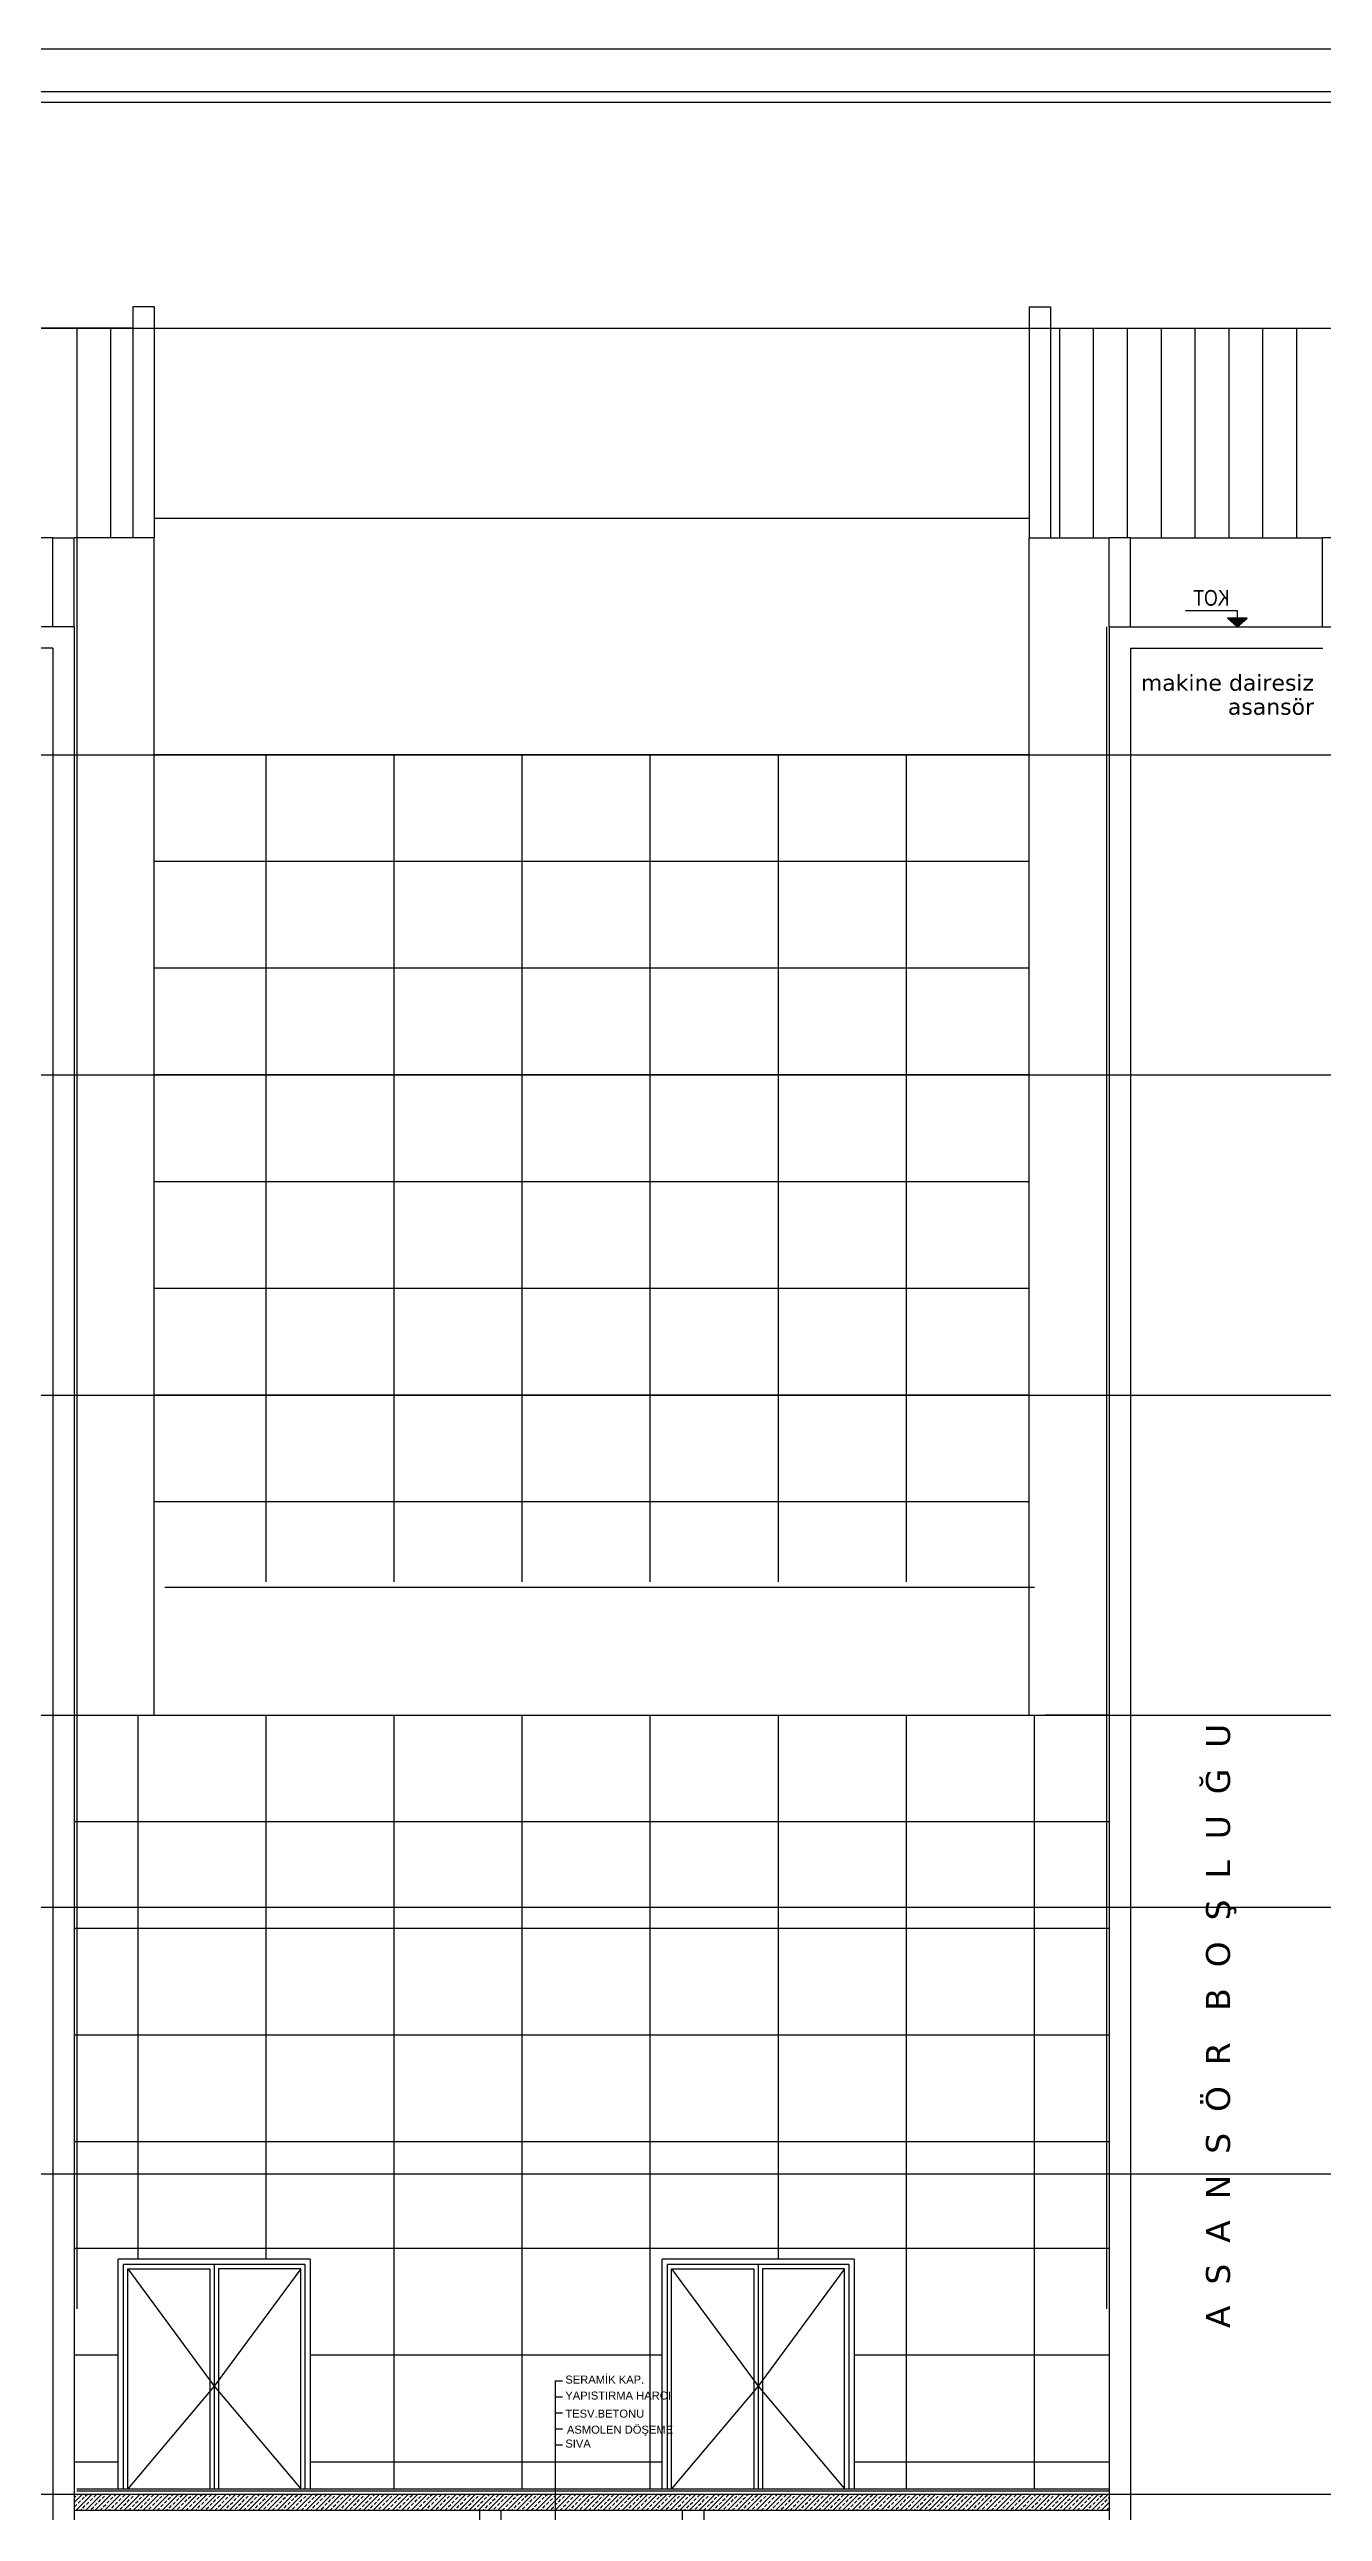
# Model space of a CAD drawing. Header units: millimetres. Extents: x 43168.9 to 43194.6, y -25545.1 to -25543.4.
# Drawn here: x 43181.816 to 43182.294, y -25544.433 to -25543.51 of the extents above; entities that cross this region are included whole.
import ezdxf
from ezdxf.enums import TextEntityAlignment as Align

# ---------------------------------------------------------------- set-up
doc = ezdxf.new("R2010")
doc.units = ezdxf.units.MM
doc.header["$LTSCALE"] = 200
doc.linetypes.add('ACAD_ISO07W100', pattern=[3.5, 0.5, -3])
doc.linetypes.add('kesit_$0$HIDDEN2', pattern=[0.1875, 0.125, -0.0625])
for name, color, linetype in [('cam_sgh', 1, 'Continuous'), ('dograma_sgh', 43, 'Continuous'), ('duv_sgh', 4, 'Continuous'), ('gor-3_sgh', 191, 'Continuous'), ('gor-4_sgh', 17, 'Continuous'), ('kaplama-gnl_sgh', 30, 'Continuous'), ('kesit_$0$izd-alt_sgh', 8, 'kesit_$0$HIDDEN2'), ('kolon-b.a_sgh', 6, 'Continuous'), ('merdi_sgh', 3, 'Continuous'), ('pafta_sgh', 11, 'Continuous'), ('siva_sgh', 145, 'Continuous'), ('tarama-betonarme_sgh', 223, 'Continuous'), ('yazi-mahal_sgh', 12, 'Continuous'), ('yazi-malz_sgh', 7, 'Continuous')]:
    doc.layers.add(name, color=color, linetype=linetype)
doc.styles.add('1-200', font='arial.ttf', dxfattribs={"height": 60})
doc.styles.add('kesit_$0$text2', font='arial.ttf')
doc.styles.add('text1', font='VERDANA.TTF')

msp = doc.modelspace()

# ---------------------------------------------------------------- hatches: boundary and pattern name
msp.add_hatch(color=256).paths.add_polyline_path([(43182.25796, -25543.72332), (43182.26531, -25543.72332), (43182.26164, -25543.72656)])

# ---------------------------------------------------------------- linework, layer by layer
at = {"color": 0, "linetype": 'ByBlock'}
for p, q in [((43182.24223, -25543.72038), (43182.26164, -25543.72038)), ((43182.26164, -25543.72038), (43182.26164, -25543.72332))]:
    msp.add_line(p, q, dxfattribs=at)
for p, q in [((43182.26531, -25543.72332), (43182.25796, -25543.72332)), ((43182.25796, -25543.72332), (43182.26164, -25543.72656)), ((43182.26164, -25543.72656), (43182.26531, -25543.72332))]:
    msp.add_line(p, q)
at = {"layer": 'cam_sgh'}
for p, q in [((43181.81764, -25543.69313), (43181.74564, -25543.69313)), ((43182.22164, -25543.69313), (43182.29364, -25543.69313))]:
    msp.add_line(p, q, dxfattribs=at)
at = {"layer": 'dograma_sgh'}
for p, q in [((43181.8422, -25544.42456), (43181.8422, -25544.33856)), ((43181.9142, -25544.33856), (43181.8422, -25544.33856)), ((43181.8442, -25544.42456), (43181.8442, -25544.34056)), ((43181.9122, -25544.34056), (43181.8442, -25544.34056)), ((43181.8458, -25544.42456), (43181.8458, -25544.34216)), ((43181.8458, -25544.34216), (43181.8766, -25544.34216)), ((43181.8766, -25544.34216), (43181.8766, -25544.42456)), ((43181.8782, -25544.34056), (43181.8782, -25544.42456)), ((43181.9106, -25544.34216), (43181.8798, -25544.34216)), ((43181.8798, -25544.34216), (43181.8798, -25544.42456)), ((43181.9106, -25544.42456), (43181.9106, -25544.34216)), ((43181.9122, -25544.34056), (43181.9122, -25544.42456)), ((43181.9142, -25544.33856), (43181.9142, -25544.42456)), ((43182.04603, -25544.42456), (43182.04603, -25544.33856)), ((43182.11803, -25544.33856), (43182.04603, -25544.33856)), ((43182.04803, -25544.42456), (43182.04803, -25544.34056)), ((43182.11603, -25544.34056), (43182.04803, -25544.34056)), ((43182.04963, -25544.42456), (43182.04963, -25544.34216)), ((43182.04963, -25544.34216), (43182.08043, -25544.34216)), ((43182.08043, -25544.34216), (43182.08043, -25544.42456)), ((43182.08203, -25544.34056), (43182.08203, -25544.42456)), ((43182.11443, -25544.34216), (43182.08363, -25544.34216)), ((43182.08363, -25544.34216), (43182.08363, -25544.42456)), ((43182.11443, -25544.42456), (43182.11443, -25544.34216)), ((43182.11603, -25544.34056), (43182.11603, -25544.42456)), ((43182.11803, -25544.33856), (43182.11803, -25544.42456))]:
    msp.add_line(p, q, dxfattribs=at)
at = {"layer": 'duv_sgh'}
for p, q in [((43181.81764, -25543.72656), (43181.81764, -25543.69313)), ((43181.81764, -25543.69313), (43181.82564, -25543.69313)), ((43181.82564, -25543.72656), (43181.82564, -25543.69313)), ((43182.21364, -25543.72656), (43182.21364, -25543.69313)), ((43182.22164, -25543.69313), (43182.21364, -25543.69313)), ((43182.22164, -25543.72656), (43182.22164, -25543.69313)), ((43182.29364, -25543.72656), (43182.29364, -25543.69313)), ((43182.30164, -25543.69313), (43182.29364, -25543.69313)), ((43181.82564, -25543.72656), (43181.73764, -25543.72656)), ((43181.82564, -25543.72656), (43181.82564, -25544.74656)), ((43182.21364, -25543.72656), (43182.21364, -25544.74656)), ((43182.21364, -25543.72656), (43182.21364, -25544.74656)), ((43182.21364, -25543.72656), (43182.30164, -25543.72656)), ((43181.81764, -25543.73456), (43181.74556, -25543.73456)), ((43181.81764, -25543.73456), (43181.81764, -25544.74656)), ((43182.22164, -25543.73456), (43182.22164, -25544.74656)), ((43182.22164, -25543.73456), (43182.29372, -25543.73456)), ((43181.97764, -25544.43256), (43181.97764, -25544.58656)), ((43181.98564, -25544.43256), (43181.98564, -25544.58656)), ((43182.05364, -25544.43256), (43182.05364, -25544.58656)), ((43182.06164, -25544.43256), (43182.06164, -25544.58656))]:
    msp.add_line(p, q, dxfattribs=at)
at = {"layer": 'gor-3_sgh'}
for p, q in [((43181.84764, -25543.60656), (43181.84764, -25543.69313)), ((43181.85564, -25543.60656), (43181.84764, -25543.60656)), ((43181.85564, -25543.60656), (43181.85564, -25543.69313)), ((43182.18364, -25543.60656), (43182.18364, -25543.69313)), ((43182.18364, -25543.60656), (43182.19164, -25543.60656)), ((43182.19164, -25543.60656), (43182.19164, -25543.69313)), ((43181.84764, -25543.61456), (43181.37164, -25543.61456)), ((43182.19164, -25543.61456), (43182.66764, -25543.61456)), ((43181.85564, -25543.68576), (43182.18364, -25543.68576)), ((43181.85564, -25543.69313), (43181.82564, -25543.69313)), ((43181.85564, -25544.13456), (43181.85564, -25543.69313)), ((43182.18364, -25544.13456), (43182.18364, -25543.69313)), ((43182.18364, -25543.69313), (43182.21364, -25543.69313)), ((43181.85964, -25544.08656), (43182.18564, -25544.08656)), ((43181.82564, -25544.13456), (43181.85564, -25544.13456)), ((43181.85964, -25544.13456), (43182.18564, -25544.13456)), ((43182.21364, -25544.13456), (43182.18964, -25544.13456))]:
    msp.add_line(p, q, dxfattribs=at)
at = {"layer": 'gor-4_sgh'}
for p, q in [((43181.82678, -25543.69313), (43181.82678, -25543.61456)), ((43181.83948, -25543.69313), (43181.83948, -25543.61456)), ((43182.19508, -25543.69313), (43182.19508, -25543.61456)), ((43182.20778, -25543.69313), (43182.20778, -25543.61456)), ((43182.22048, -25543.69313), (43182.22048, -25543.61456)), ((43182.23318, -25543.69313), (43182.23318, -25543.61456)), ((43182.24588, -25543.69313), (43182.24588, -25543.61456)), ((43182.25858, -25543.69313), (43182.25858, -25543.61456)), ((43182.27128, -25543.69313), (43182.27128, -25543.61456)), ((43182.28398, -25543.69313), (43182.28398, -25543.61456)), ((43182.18364, -25543.77456), (43181.85564, -25543.77456)), ((43181.89764, -25544.08456), (43181.89764, -25543.77456)), ((43181.94564, -25544.08456), (43181.94564, -25543.77456)), ((43181.99364, -25544.08456), (43181.99364, -25543.77456)), ((43182.04164, -25544.08456), (43182.04164, -25543.77456)), ((43182.08964, -25544.08456), (43182.08964, -25543.77456)), ((43182.13764, -25544.08456), (43182.13764, -25543.77456)), ((43182.18364, -25543.81456), (43181.85564, -25543.81456)), ((43182.18364, -25543.85456), (43181.85564, -25543.85456)), ((43182.18364, -25543.89456), (43181.85564, -25543.89456)), ((43182.18364, -25543.93456), (43181.85564, -25543.93456)), ((43182.18364, -25543.97456), (43181.85564, -25543.97456)), ((43182.18364, -25544.01456), (43181.85564, -25544.01456)), ((43182.18364, -25544.05456), (43181.85564, -25544.05456)), ((43181.84964, -25544.33856), (43181.84964, -25544.13456)), ((43181.89764, -25544.33856), (43181.89764, -25544.13456)), ((43181.94564, -25544.42456), (43181.94564, -25544.13456)), ((43181.99364, -25544.42456), (43181.99364, -25544.13456)), ((43182.04164, -25544.42456), (43182.04164, -25544.13456)), ((43182.08964, -25544.33856), (43182.08964, -25544.13456)), ((43182.13764, -25544.42456), (43182.13764, -25544.13456)), ((43182.18564, -25544.42456), (43182.18564, -25544.13456)), ((43182.21364, -25544.17456), (43181.82564, -25544.17456)), ((43182.21364, -25544.21456), (43181.82564, -25544.21456)), ((43182.21364, -25544.25456), (43181.82564, -25544.25456)), ((43182.21364, -25544.29456), (43181.82564, -25544.29456)), ((43182.21364, -25544.33456), (43181.82564, -25544.33456)), ((43181.8422, -25544.37456), (43181.82564, -25544.37456)), ((43182.04603, -25544.37456), (43181.9142, -25544.37456)), ((43182.21364, -25544.37456), (43182.11803, -25544.37456)), ((43181.8422, -25544.41456), (43181.82564, -25544.41456)), ((43182.04603, -25544.41456), (43181.9142, -25544.41456)), ((43182.21364, -25544.41456), (43182.11803, -25544.41456))]:
    msp.add_line(p, q, dxfattribs=at)
at = {"layer": 'kaplama-gnl_sgh'}
for p, q in [((43181.82664, -25544.42456), (43182.21364, -25544.42456)), ((43181.82664, -25544.42536), (43182.21364, -25544.42536))]:
    msp.add_line(p, q, dxfattribs=at)
at = {"layer": 'kesit_$0$izd-alt_sgh'}
for p, q in [((43181.30862, -25543.61456), (43182.76331, -25543.61456)), ((43181.30862, -25543.77456), (43182.76331, -25543.77456)), ((43181.30862, -25543.89456), (43182.76331, -25543.89456)), ((43181.30862, -25544.01456), (43182.76331, -25544.01456)), ((43181.30862, -25544.13456), (43182.76331, -25544.13456)), ((43181.30862, -25544.20656), (43182.76331, -25544.20656)), ((43181.30862, -25544.30656), (43182.76331, -25544.30656)), ((43180.86662, -25544.42656), (43182.76331, -25544.42656))]:
    msp.add_line(p, q, dxfattribs=at)
at = {"layer": 'kolon-b.a_sgh'}
for p, q in [((43181.82564, -25544.42656), (43182.21364, -25544.42656)), ((43181.82564, -25544.43256), (43182.21364, -25544.43256))]:
    msp.add_line(p, q, dxfattribs=at)
at = {"layer": 'merdi_sgh', "linetype": 'ACAD_ISO07W100'}
for p, q in [((43181.8458, -25544.34216), (43181.8782, -25544.38616)), ((43181.9106, -25544.34216), (43181.8782, -25544.38616)), ((43182.04963, -25544.34216), (43182.08203, -25544.38616)), ((43182.11443, -25544.34216), (43182.08203, -25544.38616)), ((43181.8782, -25544.38616), (43181.8458, -25544.42456)), ((43181.8782, -25544.38616), (43181.9106, -25544.42456)), ((43182.08203, -25544.38616), (43182.04963, -25544.42456)), ((43182.08203, -25544.38616), (43182.11443, -25544.42456))]:
    msp.add_line(p, q, dxfattribs=at)
at = {"layer": 'pafta_sgh'}
for p, q in [((43185.35588, -25543.51), (43180.95588, -25543.51)), ((43185.33988, -25543.526), (43180.97188, -25543.526)), ((43185.33588, -25543.53), (43180.97588, -25543.53))]:
    msp.add_line(p, q, dxfattribs=at)
at = {"layer": 'siva_sgh'}
for p, q in [((43181.82664, -25543.69213), (43181.82664, -25544.3571)), ((43182.21264, -25543.72656), (43182.21264, -25544.3571))]:
    msp.add_line(p, q, dxfattribs=at)
at = {"layer": 'tarama-betonarme_sgh'}
for p, q in [((43181.82564, -25544.42975), (43181.82883, -25544.42656)), ((43181.82564, -25544.42796), (43181.82628, -25544.42732)), ((43181.82583, -25544.43136), (43181.82672, -25544.43046)), ((43181.82642, -25544.43256), (43181.83242, -25544.42656)), ((43181.82672, -25544.42687), (43181.82704, -25544.42656)), ((43181.82717, -25544.43001), (43181.82807, -25544.42912)), ((43181.82822, -25544.43256), (43181.82852, -25544.43226)), ((43181.82852, -25544.42867), (43181.82942, -25544.42777)), ((43181.82897, -25544.43181), (43181.82987, -25544.43091)), ((43181.82987, -25544.42732), (43181.83063, -25544.42656)), ((43181.83002, -25544.43256), (43181.83602, -25544.42656)), ((43181.83032, -25544.43046), (43181.83121, -25544.42957)), ((43181.83166, -25544.42912), (43181.83256, -25544.42822)), ((43181.83211, -25544.43226), (43181.83301, -25544.43136)), ((43181.83301, -25544.42777), (43181.83391, -25544.42687)), ((43181.83346, -25544.43091), (43181.83436, -25544.43001)), ((43181.83361, -25544.43256), (43181.83961, -25544.42656)), ((43181.83481, -25544.42957), (43181.8357, -25544.42867)), ((43181.8354, -25544.43256), (43181.83615, -25544.43181)), ((43181.83615, -25544.42822), (43181.83705, -25544.42732)), ((43181.8366, -25544.43136), (43181.8375, -25544.43046)), ((43181.8372, -25544.43256), (43181.8432, -25544.42656)), ((43181.8375, -25544.42687), (43181.83781, -25544.42656)), ((43181.83795, -25544.43001), (43181.83885, -25544.42912)), ((43181.839, -25544.43256), (43181.8393, -25544.43226)), ((43181.8393, -25544.42867), (43181.84019, -25544.42777)), ((43181.83975, -25544.43181), (43181.84064, -25544.43091)), ((43181.84064, -25544.42732), (43181.8414, -25544.42656)), ((43181.84079, -25544.43256), (43181.84679, -25544.42656)), ((43181.84109, -25544.43046), (43181.84199, -25544.42957)), ((43181.84244, -25544.42912), (43181.84334, -25544.42822)), ((43181.84289, -25544.43226), (43181.84379, -25544.43136)), ((43181.84379, -25544.42777), (43181.84468, -25544.42687)), ((43181.84424, -25544.43091), (43181.84513, -25544.43001)), ((43181.84438, -25544.43256), (43181.85038, -25544.42656)), ((43181.84558, -25544.42957), (43181.84648, -25544.42867)), ((43181.84618, -25544.43256), (43181.84693, -25544.43181)), ((43181.84693, -25544.42822), (43181.84783, -25544.42732)), ((43181.84738, -25544.43136), (43181.84828, -25544.43046)), ((43181.84798, -25544.43256), (43181.85398, -25544.42656)), ((43181.84828, -25544.42687), (43181.84859, -25544.42656)), ((43181.84873, -25544.43001), (43181.84962, -25544.42912)), ((43181.84977, -25544.43256), (43181.85007, -25544.43226)), ((43181.85007, -25544.42867), (43181.85097, -25544.42777)), ((43181.85052, -25544.43181), (43181.85142, -25544.43091)), ((43181.85142, -25544.42732), (43181.85218, -25544.42656)), ((43181.85157, -25544.43256), (43181.85757, -25544.42656)), ((43181.85187, -25544.43046), (43181.85277, -25544.42957)), ((43181.85322, -25544.42912), (43181.85411, -25544.42822)), ((43181.85366, -25544.43226), (43181.85456, -25544.43136)), ((43181.85456, -25544.42777), (43181.85546, -25544.42687)), ((43181.85501, -25544.43091), (43181.85591, -25544.43001)), ((43181.85516, -25544.43256), (43181.86116, -25544.42656)), ((43181.85636, -25544.42957), (43181.85726, -25544.42867)), ((43181.85696, -25544.43256), (43181.85771, -25544.43181)), ((43181.85771, -25544.42822), (43181.8586, -25544.42732)), ((43181.85815, -25544.43136), (43181.85905, -25544.43046)), ((43181.85875, -25544.43256), (43181.86475, -25544.42656)), ((43181.85905, -25544.42687), (43181.85937, -25544.42656)), ((43181.8595, -25544.43001), (43181.8604, -25544.42912)), ((43181.86055, -25544.43256), (43181.86085, -25544.43226)), ((43181.86085, -25544.42867), (43181.86175, -25544.42777)), ((43181.8613, -25544.43181), (43181.8622, -25544.43091)), ((43181.8622, -25544.42732), (43181.86296, -25544.42656)), ((43181.86235, -25544.43256), (43181.86835, -25544.42656)), ((43181.86265, -25544.43046), (43181.86354, -25544.42957)), ((43181.86399, -25544.42912), (43181.86489, -25544.42822)), ((43181.86444, -25544.43226), (43181.86534, -25544.43136)), ((43181.86534, -25544.42777), (43181.86624, -25544.42687)), ((43181.86579, -25544.43091), (43181.86669, -25544.43001)), ((43181.86594, -25544.43256), (43181.87194, -25544.42656)), ((43181.86714, -25544.42957), (43181.86803, -25544.42867)), ((43181.86773, -25544.43256), (43181.86848, -25544.43181)), ((43181.86848, -25544.42822), (43181.86938, -25544.42732)), ((43181.86893, -25544.43136), (43181.86983, -25544.43046)), ((43181.86953, -25544.43256), (43181.87553, -25544.42656)), ((43181.86983, -25544.42687), (43181.87014, -25544.42656)), ((43181.87028, -25544.43001), (43181.87118, -25544.42912)), ((43181.87133, -25544.43256), (43181.87163, -25544.43226)), ((43181.87163, -25544.42867), (43181.87252, -25544.42777)), ((43181.87207, -25544.43181), (43181.87297, -25544.43091)), ((43181.87297, -25544.42732), (43181.87373, -25544.42656)), ((43181.87312, -25544.43256), (43181.87912, -25544.42656)), ((43181.87342, -25544.43046), (43181.87432, -25544.42957)), ((43181.87477, -25544.42912), (43181.87567, -25544.42822)), ((43181.87522, -25544.43226), (43181.87612, -25544.43136)), ((43181.87612, -25544.42777), (43181.87701, -25544.42687)), ((43181.87656, -25544.43091), (43181.87746, -25544.43001)), ((43181.87671, -25544.43256), (43181.88271, -25544.42656)), ((43181.87791, -25544.42957), (43181.87881, -25544.42867)), ((43181.87851, -25544.43256), (43181.87926, -25544.43181)), ((43181.87926, -25544.42822), (43181.88016, -25544.42732)), ((43181.87971, -25544.43136), (43181.88061, -25544.43046)), ((43181.88031, -25544.43256), (43181.88631, -25544.42656)), ((43181.88061, -25544.42687), (43181.88092, -25544.42656)), ((43181.88105, -25544.43001), (43181.88195, -25544.42912)), ((43181.8821, -25544.43256), (43181.8824, -25544.43226)), ((43181.8824, -25544.42867), (43181.8833, -25544.42777)), ((43181.88285, -25544.43181), (43181.88375, -25544.43091)), ((43181.88375, -25544.42732), (43181.88451, -25544.42656)), ((43181.8839, -25544.43256), (43181.8899, -25544.42656)), ((43181.8842, -25544.43046), (43181.8851, -25544.42957)), ((43181.88554, -25544.42912), (43181.88644, -25544.42822)), ((43181.88599, -25544.43226), (43181.88689, -25544.43136)), ((43181.88689, -25544.42777), (43181.88779, -25544.42687)), ((43181.88734, -25544.43091), (43181.88824, -25544.43001)), ((43181.88749, -25544.43256), (43181.89349, -25544.42656)), ((43181.88869, -25544.42957), (43181.88959, -25544.42867)), ((43181.88929, -25544.43256), (43181.89003, -25544.43181)), ((43181.89003, -25544.42822), (43181.89093, -25544.42732)), ((43181.89048, -25544.43136), (43181.89138, -25544.43046)), ((43181.89108, -25544.43256), (43181.89708, -25544.42656)), ((43181.89138, -25544.42687), (43181.89169, -25544.42656)), ((43181.89183, -25544.43001), (43181.89273, -25544.42912)), ((43181.89288, -25544.43256), (43181.89318, -25544.43226)), ((43181.89318, -25544.42867), (43181.89408, -25544.42777)), ((43181.89363, -25544.43181), (43181.89453, -25544.43091)), ((43181.89453, -25544.42732), (43181.89529, -25544.42656)), ((43181.89467, -25544.43256), (43181.90067, -25544.42656)), ((43181.89497, -25544.43046), (43181.89587, -25544.42957)), ((43181.89632, -25544.42912), (43181.89722, -25544.42822)), ((43181.89677, -25544.43226), (43181.89767, -25544.43136)), ((43181.89767, -25544.42777), (43181.89857, -25544.42687)), ((43181.89812, -25544.43091), (43181.89902, -25544.43001)), ((43181.89827, -25544.43256), (43181.90427, -25544.42656)), ((43181.89946, -25544.42957), (43181.90036, -25544.42867)), ((43181.90006, -25544.43256), (43181.90081, -25544.43181)), ((43181.90081, -25544.42822), (43181.90171, -25544.42732)), ((43181.90126, -25544.43136), (43181.90216, -25544.43046)), ((43181.90186, -25544.43256), (43181.90786, -25544.42656)), ((43181.90216, -25544.42687), (43181.90247, -25544.42656)), ((43181.90261, -25544.43001), (43181.90351, -25544.42912)), ((43181.90365, -25544.43256), (43181.90395, -25544.43226)), ((43181.90395, -25544.42867), (43181.90485, -25544.42777)), ((43181.9044, -25544.43181), (43181.9053, -25544.43091)), ((43181.9053, -25544.42732), (43181.90606, -25544.42656)), ((43181.90545, -25544.43256), (43181.91145, -25544.42656)), ((43181.90575, -25544.43046), (43181.90665, -25544.42957)), ((43181.9071, -25544.42912), (43181.908, -25544.42822)), ((43181.90755, -25544.43226), (43181.90844, -25544.43136)), ((43181.90844, -25544.42777), (43181.90934, -25544.42687)), ((43181.90889, -25544.43091), (43181.90979, -25544.43001)), ((43181.90904, -25544.43256), (43181.91504, -25544.42656)), ((43181.91024, -25544.42957), (43181.91114, -25544.42867)), ((43181.91084, -25544.43256), (43181.91159, -25544.43181)), ((43181.91159, -25544.42822), (43181.91249, -25544.42732)), ((43181.91204, -25544.43136), (43181.91293, -25544.43046)), ((43181.91263, -25544.43256), (43181.91863, -25544.42656)), ((43181.91293, -25544.42687), (43181.91325, -25544.42656)), ((43181.91338, -25544.43001), (43181.91428, -25544.42912)), ((43181.91443, -25544.43256), (43181.91473, -25544.43226)), ((43181.91473, -25544.42867), (43181.91563, -25544.42777)), ((43181.91518, -25544.43181), (43181.91608, -25544.43091)), ((43181.91608, -25544.42732), (43181.91684, -25544.42656)), ((43181.91623, -25544.43256), (43181.92223, -25544.42656)), ((43181.91653, -25544.43046), (43181.91742, -25544.42957)), ((43181.91787, -25544.42912), (43181.91877, -25544.42822)), ((43181.91832, -25544.43226), (43181.91922, -25544.43136)), ((43181.91922, -25544.42777), (43181.92012, -25544.42687)), ((43181.91967, -25544.43091), (43181.92057, -25544.43001)), ((43181.91982, -25544.43256), (43181.92582, -25544.42656)), ((43181.92102, -25544.42957), (43181.92191, -25544.42867)), ((43181.92161, -25544.43256), (43181.92236, -25544.43181)), ((43181.92236, -25544.42822), (43181.92326, -25544.42732)), ((43181.92281, -25544.43136), (43181.92371, -25544.43046)), ((43181.92341, -25544.43256), (43181.92941, -25544.42656)), ((43181.92371, -25544.42687), (43181.92402, -25544.42656)), ((43181.92416, -25544.43001), (43181.92506, -25544.42912)), ((43181.92521, -25544.43256), (43181.92551, -25544.43226)), ((43181.92551, -25544.42867), (43181.9264, -25544.42777)), ((43181.92596, -25544.43181), (43181.92685, -25544.43091)), ((43181.92685, -25544.42732), (43181.92761, -25544.42656)), ((43181.927, -25544.43256), (43181.933, -25544.42656)), ((43181.9273, -25544.43046), (43181.9282, -25544.42957)), ((43181.92865, -25544.42912), (43181.92955, -25544.42822)), ((43181.9291, -25544.43226), (43181.93, -25544.43136)), ((43181.93, -25544.42777), (43181.9309, -25544.42687)), ((43181.93045, -25544.43091), (43181.93134, -25544.43001)), ((43181.9306, -25544.43256), (43181.9366, -25544.42656)), ((43181.93179, -25544.42957), (43181.93269, -25544.42867)), ((43181.93239, -25544.43256), (43181.93314, -25544.43181)), ((43181.93314, -25544.42822), (43181.93404, -25544.42732)), ((43181.93359, -25544.43136), (43181.93449, -25544.43046)), ((43181.93419, -25544.43256), (43181.94019, -25544.42656)), ((43181.93449, -25544.42687), (43181.9348, -25544.42656)), ((43181.93494, -25544.43001), (43181.93583, -25544.42912)), ((43181.93598, -25544.43256), (43181.93628, -25544.43226)), ((43181.93628, -25544.42867), (43181.93718, -25544.42777)), ((43181.93673, -25544.43181), (43181.93763, -25544.43091)), ((43181.93763, -25544.42732), (43181.93839, -25544.42656)), ((43181.93778, -25544.43256), (43181.94378, -25544.42656)), ((43181.93808, -25544.43046), (43181.93898, -25544.42957)), ((43181.93943, -25544.42912), (43181.94032, -25544.42822)), ((43181.93988, -25544.43226), (43181.94077, -25544.43136)), ((43181.94077, -25544.42777), (43181.94167, -25544.42687)), ((43181.94122, -25544.43091), (43181.94212, -25544.43001)), ((43181.94137, -25544.43256), (43181.94737, -25544.42656)), ((43181.94257, -25544.42957), (43181.94347, -25544.42867)), ((43181.94317, -25544.43256), (43181.94392, -25544.43181)), ((43181.94392, -25544.42822), (43181.94481, -25544.42732)), ((43181.94437, -25544.43136), (43181.94526, -25544.43046)), ((43181.94496, -25544.43256), (43181.95096, -25544.42656)), ((43181.94526, -25544.42687), (43181.94558, -25544.42656)), ((43181.94571, -25544.43001), (43181.94661, -25544.42912)), ((43181.94676, -25544.43256), (43181.94706, -25544.43226)), ((43181.94706, -25544.42867), (43181.94796, -25544.42777)), ((43181.94751, -25544.43181), (43181.94841, -25544.43091)), ((43181.94841, -25544.42732), (43181.94917, -25544.42656)), ((43181.94856, -25544.43256), (43181.95456, -25544.42656)), ((43181.94886, -25544.43046), (43181.94975, -25544.42957)), ((43181.9502, -25544.42912), (43181.9511, -25544.42822)), ((43181.95065, -25544.43226), (43181.95155, -25544.43136)), ((43181.95155, -25544.42777), (43181.95245, -25544.42687)), ((43181.952, -25544.43091), (43181.9529, -25544.43001)), ((43181.95215, -25544.43256), (43181.95815, -25544.42656)), ((43181.95335, -25544.42957), (43181.95424, -25544.42867)), ((43181.95394, -25544.43256), (43181.95469, -25544.43181)), ((43181.95469, -25544.42822), (43181.95559, -25544.42732)), ((43181.95514, -25544.43136), (43181.95604, -25544.43046)), ((43181.95574, -25544.43256), (43181.96174, -25544.42656)), ((43181.95604, -25544.42687), (43181.95635, -25544.42656)), ((43181.95649, -25544.43001), (43181.95739, -25544.42912)), ((43181.95754, -25544.43256), (43181.95784, -25544.43226)), ((43181.95784, -25544.42867), (43181.95873, -25544.42777)), ((43181.95828, -25544.43181), (43181.95918, -25544.43091)), ((43181.95918, -25544.42732), (43181.95994, -25544.42656)), ((43181.95933, -25544.43256), (43181.96533, -25544.42656)), ((43181.95963, -25544.43046), (43181.96053, -25544.42957)), ((43181.96098, -25544.42912), (43181.96188, -25544.42822)), ((43181.96143, -25544.43226), (43181.96233, -25544.43136)), ((43181.96233, -25544.42777), (43181.96322, -25544.42687)), ((43181.96277, -25544.43091), (43181.96367, -25544.43001)), ((43181.96292, -25544.43256), (43181.96892, -25544.42656)), ((43181.96412, -25544.42957), (43181.96502, -25544.42867)), ((43181.96472, -25544.43256), (43181.96547, -25544.43181)), ((43181.96547, -25544.42822), (43181.96637, -25544.42732)), ((43181.96592, -25544.43136), (43181.96682, -25544.43046)), ((43181.96652, -25544.43256), (43181.97252, -25544.42656)), ((43181.96682, -25544.42687), (43181.96713, -25544.42656)), ((43181.96727, -25544.43001), (43181.96816, -25544.42912)), ((43181.96831, -25544.43256), (43181.96861, -25544.43226)), ((43181.96861, -25544.42867), (43181.96951, -25544.42777)), ((43181.96906, -25544.43181), (43181.96996, -25544.43091)), ((43181.96996, -25544.42732), (43181.97072, -25544.42656)), ((43181.97011, -25544.43256), (43181.97611, -25544.42656)), ((43181.97041, -25544.43046), (43181.97131, -25544.42957)), ((43181.97176, -25544.42912), (43181.97265, -25544.42822)), ((43181.9722, -25544.43226), (43181.9731, -25544.43136)), ((43181.9731, -25544.42777), (43181.974, -25544.42687)), ((43181.97355, -25544.43091), (43181.97445, -25544.43001)), ((43181.9737, -25544.43256), (43181.9797, -25544.42656)), ((43181.9749, -25544.42957), (43181.9758, -25544.42867)), ((43181.9755, -25544.43256), (43181.97625, -25544.43181)), ((43181.97625, -25544.42822), (43181.97714, -25544.42732)), ((43181.97669, -25544.43136), (43181.97759, -25544.43046)), ((43181.97729, -25544.43256), (43181.98329, -25544.42656)), ((43181.97759, -25544.42687), (43181.9779, -25544.42656)), ((43181.97804, -25544.43001), (43181.97894, -25544.42912)), ((43181.97909, -25544.43256), (43181.97939, -25544.43226)), ((43181.97939, -25544.42867), (43181.98029, -25544.42777)), ((43181.97984, -25544.43181), (43181.98074, -25544.43091)), ((43181.98074, -25544.42732), (43181.9815, -25544.42656)), ((43181.98088, -25544.43256), (43181.98688, -25544.42656)), ((43181.98118, -25544.43046), (43181.98208, -25544.42957)), ((43181.98253, -25544.42912), (43181.98343, -25544.42822)), ((43181.98298, -25544.43226), (43181.98388, -25544.43136)), ((43181.98388, -25544.42777), (43181.98478, -25544.42687)), ((43181.98433, -25544.43091), (43181.98523, -25544.43001)), ((43181.98448, -25544.43256), (43181.99048, -25544.42656)), ((43181.98567, -25544.42957), (43181.98657, -25544.42867)), ((43181.98627, -25544.43256), (43181.98702, -25544.43181)), ((43181.98702, -25544.42822), (43181.98792, -25544.42732)), ((43181.98747, -25544.43136), (43181.98837, -25544.43046)), ((43181.98807, -25544.43256), (43181.99407, -25544.42656)), ((43181.98837, -25544.42687), (43181.98868, -25544.42656)), ((43181.98882, -25544.43001), (43181.98972, -25544.42912)), ((43181.98986, -25544.43256), (43181.99016, -25544.43226)), ((43181.99016, -25544.42867), (43181.99106, -25544.42777)), ((43181.99061, -25544.43181), (43181.99151, -25544.43091)), ((43181.99151, -25544.42732), (43181.99227, -25544.42656)), ((43181.99166, -25544.43256), (43181.99766, -25544.42656)), ((43181.99196, -25544.43046), (43181.99286, -25544.42957)), ((43181.99331, -25544.42912), (43181.99421, -25544.42822)), ((43181.99376, -25544.43226), (43181.99465, -25544.43136)), ((43181.99465, -25544.42777), (43181.99555, -25544.42687)), ((43181.9951, -25544.43091), (43181.996, -25544.43001)), ((43181.99525, -25544.43256), (43182.00125, -25544.42656)), ((43181.99645, -25544.42957), (43181.99735, -25544.42867)), ((43181.99705, -25544.43256), (43181.9978, -25544.43181)), ((43181.9978, -25544.42822), (43181.9987, -25544.42732)), ((43181.99825, -25544.43136), (43181.99915, -25544.43046)), ((43181.99885, -25544.43256), (43182.00485, -25544.42656)), ((43181.99915, -25544.42687), (43181.99946, -25544.42656)), ((43181.99959, -25544.43001), (43182.00049, -25544.42912)), ((43182.00064, -25544.43256), (43182.00094, -25544.43226)), ((43182.00094, -25544.42867), (43182.00184, -25544.42777)), ((43182.00139, -25544.43181), (43182.00229, -25544.43091)), ((43182.00229, -25544.42732), (43182.00305, -25544.42656)), ((43182.00244, -25544.43256), (43182.00844, -25544.42656)), ((43182.00274, -25544.43046), (43182.00364, -25544.42957)), ((43182.00408, -25544.42912), (43182.00498, -25544.42822)), ((43182.00453, -25544.43226), (43182.00543, -25544.43136)), ((43182.00543, -25544.42777), (43182.00633, -25544.42687)), ((43182.00588, -25544.43091), (43182.00678, -25544.43001)), ((43182.00603, -25544.43256), (43182.01203, -25544.42656)), ((43182.00723, -25544.42957), (43182.00813, -25544.42867)), ((43182.00783, -25544.43256), (43182.00857, -25544.43181)), ((43182.00857, -25544.42822), (43182.00947, -25544.42732)), ((43182.00902, -25544.43136), (43182.00992, -25544.43046)), ((43182.00962, -25544.43256), (43182.01562, -25544.42656)), ((43182.00992, -25544.42687), (43182.01023, -25544.42656)), ((43182.01037, -25544.43001), (43182.01127, -25544.42912)), ((43182.01142, -25544.43256), (43182.01172, -25544.43226)), ((43182.01172, -25544.42867), (43182.01262, -25544.42777)), ((43182.01217, -25544.43181), (43182.01306, -25544.43091)), ((43182.01306, -25544.42732), (43182.01383, -25544.42656)), ((43182.01321, -25544.43256), (43182.01921, -25544.42656)), ((43182.01351, -25544.43046), (43182.01441, -25544.42957)), ((43182.01486, -25544.42912), (43182.01576, -25544.42822)), ((43182.01531, -25544.43226), (43182.01621, -25544.43136)), ((43182.01621, -25544.42777), (43182.01711, -25544.42687)), ((43182.01666, -25544.43091), (43182.01755, -25544.43001)), ((43182.01681, -25544.43256), (43182.02281, -25544.42656)), ((43182.018, -25544.42957), (43182.0189, -25544.42867)), ((43182.0186, -25544.43256), (43182.01935, -25544.43181)), ((43182.01935, -25544.42822), (43182.02025, -25544.42732)), ((43182.0198, -25544.43136), (43182.0207, -25544.43046)), ((43182.0204, -25544.43256), (43182.0264, -25544.42656)), ((43182.0207, -25544.42687), (43182.02101, -25544.42656)), ((43182.02115, -25544.43001), (43182.02204, -25544.42912)), ((43182.02219, -25544.43256), (43182.02249, -25544.43226)), ((43182.02249, -25544.42867), (43182.02339, -25544.42777)), ((43182.02294, -25544.43181), (43182.02384, -25544.43091)), ((43182.02384, -25544.42732), (43182.0246, -25544.42656)), ((43182.02399, -25544.43256), (43182.02999, -25544.42656)), ((43182.02429, -25544.43046), (43182.02519, -25544.42957)), ((43182.02564, -25544.42912), (43182.02653, -25544.42822)), ((43182.02609, -25544.43226), (43182.02698, -25544.43136)), ((43182.02698, -25544.42777), (43182.02788, -25544.42687)), ((43182.02743, -25544.43091), (43182.02833, -25544.43001)), ((43182.02758, -25544.43256), (43182.03358, -25544.42656)), ((43182.02878, -25544.42957), (43182.02968, -25544.42867)), ((43182.02938, -25544.43256), (43182.03013, -25544.43181)), ((43182.03013, -25544.42822), (43182.03102, -25544.42732)), ((43182.03058, -25544.43136), (43182.03147, -25544.43046)), ((43182.03117, -25544.43256), (43182.03717, -25544.42656)), ((43182.03147, -25544.42687), (43182.03179, -25544.42656)), ((43182.03192, -25544.43001), (43182.03282, -25544.42912)), ((43182.03297, -25544.43256), (43182.03327, -25544.43226)), ((43182.03327, -25544.42867), (43182.03417, -25544.42777)), ((43182.03372, -25544.43181), (43182.03462, -25544.43091)), ((43182.03462, -25544.42732), (43182.03538, -25544.42656)), ((43182.03477, -25544.43256), (43182.04077, -25544.42656)), ((43182.03507, -25544.43046), (43182.03596, -25544.42957)), ((43182.03641, -25544.42912), (43182.03731, -25544.42822)), ((43182.03686, -25544.43226), (43182.03776, -25544.43136)), ((43182.03776, -25544.42777), (43182.03866, -25544.42687)), ((43182.03821, -25544.43091), (43182.03911, -25544.43001)), ((43182.03836, -25544.43256), (43182.04436, -25544.42656)), ((43182.03956, -25544.42957), (43182.04045, -25544.42867)), ((43182.04015, -25544.43256), (43182.0409, -25544.43181)), ((43182.0409, -25544.42822), (43182.0418, -25544.42732)), ((43182.04135, -25544.43136), (43182.04225, -25544.43046)), ((43182.04195, -25544.43256), (43182.04795, -25544.42656)), ((43182.04225, -25544.42687), (43182.04256, -25544.42656)), ((43182.0427, -25544.43001), (43182.0436, -25544.42912)), ((43182.04375, -25544.43256), (43182.04405, -25544.43226)), ((43182.04405, -25544.42867), (43182.04494, -25544.42777)), ((43182.0445, -25544.43181), (43182.04539, -25544.43091)), ((43182.04539, -25544.42732), (43182.04615, -25544.42656)), ((43182.04554, -25544.43256), (43182.05154, -25544.42656)), ((43182.04584, -25544.43046), (43182.04674, -25544.42957)), ((43182.04719, -25544.42912), (43182.04809, -25544.42822)), ((43182.04764, -25544.43226), (43182.04854, -25544.43136)), ((43182.04854, -25544.42777), (43182.04943, -25544.42687)), ((43182.04899, -25544.43091), (43182.04988, -25544.43001)), ((43182.04913, -25544.43256), (43182.05513, -25544.42656)), ((43182.05033, -25544.42957), (43182.05123, -25544.42867)), ((43182.05093, -25544.43256), (43182.05168, -25544.43181)), ((43182.05168, -25544.42822), (43182.05258, -25544.42732)), ((43182.05213, -25544.43136), (43182.05303, -25544.43046)), ((43182.05273, -25544.43256), (43182.05873, -25544.42656)), ((43182.05303, -25544.42687), (43182.05334, -25544.42656)), ((43182.05348, -25544.43001), (43182.05437, -25544.42912)), ((43182.05452, -25544.43256), (43182.05482, -25544.43226)), ((43182.05482, -25544.42867), (43182.05572, -25544.42777)), ((43182.05527, -25544.43181), (43182.05617, -25544.43091)), ((43182.05617, -25544.42732), (43182.05693, -25544.42656)), ((43182.05632, -25544.43256), (43182.06232, -25544.42656)), ((43182.05662, -25544.43046), (43182.05752, -25544.42957)), ((43182.05797, -25544.42912), (43182.05886, -25544.42822)), ((43182.05841, -25544.43226), (43182.05931, -25544.43136)), ((43182.05931, -25544.42777), (43182.06021, -25544.42687)), ((43182.05976, -25544.43091), (43182.06066, -25544.43001)), ((43182.05991, -25544.43256), (43182.06591, -25544.42656)), ((43182.06111, -25544.42957), (43182.06201, -25544.42867)), ((43182.06171, -25544.43256), (43182.06246, -25544.43181)), ((43182.06246, -25544.42822), (43182.06335, -25544.42732)), ((43182.0629, -25544.43136), (43182.0638, -25544.43046)), ((43182.0635, -25544.43256), (43182.0695, -25544.42656)), ((43182.0638, -25544.42687), (43182.06411, -25544.42656)), ((43182.06425, -25544.43001), (43182.06515, -25544.42912)), ((43182.0653, -25544.43256), (43182.0656, -25544.43226)), ((43182.0656, -25544.42867), (43182.0665, -25544.42777)), ((43182.06605, -25544.43181), (43182.06695, -25544.43091)), ((43182.06695, -25544.42732), (43182.06771, -25544.42656)), ((43182.0671, -25544.43256), (43182.0731, -25544.42656)), ((43182.06739, -25544.43046), (43182.06829, -25544.42957)), ((43182.06874, -25544.42912), (43182.06964, -25544.42822)), ((43182.06919, -25544.43226), (43182.07009, -25544.43136)), ((43182.07009, -25544.42777), (43182.07099, -25544.42687)), ((43182.07054, -25544.43091), (43182.07144, -25544.43001)), ((43182.07069, -25544.43256), (43182.07669, -25544.42656)), ((43182.07189, -25544.42957), (43182.07278, -25544.42867)), ((43182.07248, -25544.43256), (43182.07323, -25544.43181)), ((43182.07323, -25544.42822), (43182.07413, -25544.42732)), ((43182.07368, -25544.43136), (43182.07458, -25544.43046)), ((43182.07428, -25544.43256), (43182.08028, -25544.42656)), ((43182.07458, -25544.42687), (43182.07489, -25544.42656)), ((43182.07503, -25544.43001), (43182.07593, -25544.42912)), ((43182.07608, -25544.43256), (43182.07638, -25544.43226)), ((43182.07638, -25544.42867), (43182.07727, -25544.42777)), ((43182.07682, -25544.43181), (43182.07772, -25544.43091)), ((43182.07772, -25544.42732), (43182.07848, -25544.42656)), ((43182.07787, -25544.43256), (43182.08387, -25544.42656)), ((43182.07817, -25544.43046), (43182.07907, -25544.42957)), ((43182.07952, -25544.42912), (43182.08042, -25544.42822)), ((43182.07997, -25544.43226), (43182.08087, -25544.43136)), ((43182.08087, -25544.42777), (43182.08176, -25544.42687)), ((43182.08131, -25544.43091), (43182.08221, -25544.43001)), ((43182.08146, -25544.43256), (43182.08746, -25544.42656)), ((43182.08266, -25544.42957), (43182.08356, -25544.42867)), ((43182.08326, -25544.43256), (43182.08401, -25544.43181)), ((43182.08401, -25544.42822), (43182.08491, -25544.42732)), ((43182.08446, -25544.43136), (43182.08536, -25544.43046)), ((43182.08506, -25544.43256), (43182.09106, -25544.42656)), ((43182.08536, -25544.42687), (43182.08567, -25544.42656)), ((43182.0858, -25544.43001), (43182.0867, -25544.42912)), ((43182.08685, -25544.43256), (43182.08715, -25544.43226)), ((43182.08715, -25544.42867), (43182.08805, -25544.42777)), ((43182.0876, -25544.43181), (43182.0885, -25544.43091)), ((43182.0885, -25544.42732), (43182.08926, -25544.42656)), ((43182.08865, -25544.43256), (43182.09465, -25544.42656)), ((43182.08895, -25544.43046), (43182.08985, -25544.42957)), ((43182.09029, -25544.42912), (43182.09119, -25544.42822)), ((43182.09074, -25544.43226), (43182.09164, -25544.43136)), ((43182.09164, -25544.42777), (43182.09254, -25544.42687)), ((43182.09209, -25544.43091), (43182.09299, -25544.43001)), ((43182.09224, -25544.43256), (43182.09824, -25544.42656)), ((43182.09344, -25544.42957), (43182.09434, -25544.42867)), ((43182.09404, -25544.43256), (43182.09478, -25544.43181)), ((43182.09478, -25544.42822), (43182.09568, -25544.42732)), ((43182.09523, -25544.43136), (43182.09613, -25544.43046)), ((43182.09583, -25544.43256), (43182.10183, -25544.42656)), ((43182.09613, -25544.42687), (43182.09644, -25544.42656)), ((43182.09658, -25544.43001), (43182.09748, -25544.42912)), ((43182.09763, -25544.43256), (43182.09793, -25544.43226)), ((43182.09793, -25544.42867), (43182.09883, -25544.42777)), ((43182.09838, -25544.43181), (43182.09927, -25544.43091)), ((43182.09927, -25544.42732), (43182.10004, -25544.42656)), ((43182.09942, -25544.43256), (43182.10542, -25544.42656)), ((43182.09972, -25544.43046), (43182.10062, -25544.42957)), ((43182.10107, -25544.42912), (43182.10197, -25544.42822)), ((43182.10152, -25544.43226), (43182.10242, -25544.43136)), ((43182.10242, -25544.42777), (43182.10332, -25544.42687)), ((43182.10287, -25544.43091), (43182.10376, -25544.43001)), ((43182.10302, -25544.43256), (43182.10902, -25544.42656)), ((43182.10421, -25544.42957), (43182.10511, -25544.42867)), ((43182.10481, -25544.43256), (43182.10556, -25544.43181)), ((43182.10556, -25544.42822), (43182.10646, -25544.42732)), ((43182.10601, -25544.43136), (43182.10691, -25544.43046)), ((43182.10661, -25544.43256), (43182.11261, -25544.42656)), ((43182.10691, -25544.42687), (43182.10722, -25544.42656)), ((43182.10736, -25544.43001), (43182.10826, -25544.42912)), ((43182.1084, -25544.43256), (43182.1087, -25544.43226)), ((43182.1087, -25544.42867), (43182.1096, -25544.42777)), ((43182.10915, -25544.43181), (43182.11005, -25544.43091)), ((43182.11005, -25544.42732), (43182.11081, -25544.42656)), ((43182.1102, -25544.43256), (43182.1162, -25544.42656)), ((43182.1105, -25544.43046), (43182.1114, -25544.42957)), ((43182.11185, -25544.42912), (43182.11275, -25544.42822)), ((43182.1123, -25544.43226), (43182.11319, -25544.43136)), ((43182.11319, -25544.42777), (43182.11409, -25544.42687)), ((43182.11364, -25544.43091), (43182.11454, -25544.43001)), ((43182.11379, -25544.43256), (43182.11979, -25544.42656)), ((43182.11499, -25544.42957), (43182.11589, -25544.42867)), ((43182.11559, -25544.43256), (43182.11634, -25544.43181)), ((43182.11634, -25544.42822), (43182.11724, -25544.42732)), ((43182.11679, -25544.43136), (43182.11768, -25544.43046)), ((43182.11738, -25544.43256), (43182.12338, -25544.42656)), ((43182.11768, -25544.42687), (43182.118, -25544.42656)), ((43182.11813, -25544.43001), (43182.11903, -25544.42912)), ((43182.11918, -25544.43256), (43182.11948, -25544.43226)), ((43182.11948, -25544.42867), (43182.12038, -25544.42777)), ((43182.11993, -25544.43181), (43182.12083, -25544.43091)), ((43182.12083, -25544.42732), (43182.12159, -25544.42656)), ((43182.12098, -25544.43256), (43182.12698, -25544.42656)), ((43182.12128, -25544.43046), (43182.12217, -25544.42957)), ((43182.12262, -25544.42912), (43182.12352, -25544.42822)), ((43182.12307, -25544.43226), (43182.12397, -25544.43136)), ((43182.12397, -25544.42777), (43182.12487, -25544.42687)), ((43182.12442, -25544.43091), (43182.12532, -25544.43001)), ((43182.12457, -25544.43256), (43182.13057, -25544.42656)), ((43182.12577, -25544.42957), (43182.12666, -25544.42867)), ((43182.12636, -25544.43256), (43182.12711, -25544.43181)), ((43182.12711, -25544.42822), (43182.12801, -25544.42732)), ((43182.12756, -25544.43136), (43182.12846, -25544.43046)), ((43182.12816, -25544.43256), (43182.13416, -25544.42656)), ((43182.12846, -25544.42687), (43182.12877, -25544.42656)), ((43182.12891, -25544.43001), (43182.12981, -25544.42912)), ((43182.12996, -25544.43256), (43182.13026, -25544.43226)), ((43182.13026, -25544.42867), (43182.13115, -25544.42777)), ((43182.13071, -25544.43181), (43182.1316, -25544.43091)), ((43182.1316, -25544.42732), (43182.13236, -25544.42656)), ((43182.13175, -25544.43256), (43182.13775, -25544.42656)), ((43182.13205, -25544.43046), (43182.13295, -25544.42957)), ((43182.1334, -25544.42912), (43182.1343, -25544.42822)), ((43182.13385, -25544.43226), (43182.13475, -25544.43136)), ((43182.13475, -25544.42777), (43182.13564, -25544.42687)), ((43182.1352, -25544.43091), (43182.13609, -25544.43001)), ((43182.13535, -25544.43256), (43182.14135, -25544.42656)), ((43182.13654, -25544.42957), (43182.13744, -25544.42867)), ((43182.13714, -25544.43256), (43182.13789, -25544.43181)), ((43182.13789, -25544.42822), (43182.13879, -25544.42732)), ((43182.13834, -25544.43136), (43182.13924, -25544.43046)), ((43182.13894, -25544.43256), (43182.14494, -25544.42656)), ((43182.13924, -25544.42687), (43182.13955, -25544.42656)), ((43182.13969, -25544.43001), (43182.14058, -25544.42912)), ((43182.14073, -25544.43256), (43182.14103, -25544.43226)), ((43182.14103, -25544.42867), (43182.14193, -25544.42777)), ((43182.14148, -25544.43181), (43182.14238, -25544.43091)), ((43182.14238, -25544.42732), (43182.14314, -25544.42656)), ((43182.14253, -25544.43256), (43182.14853, -25544.42656)), ((43182.14283, -25544.43046), (43182.14373, -25544.42957)), ((43182.14418, -25544.42912), (43182.14507, -25544.42822)), ((43182.14463, -25544.43226), (43182.14552, -25544.43136)), ((43182.14552, -25544.42777), (43182.14642, -25544.42687)), ((43182.14597, -25544.43091), (43182.14687, -25544.43001)), ((43182.14612, -25544.43256), (43182.15212, -25544.42656)), ((43182.14732, -25544.42957), (43182.14822, -25544.42867)), ((43182.14792, -25544.43256), (43182.14867, -25544.43181)), ((43182.14867, -25544.42822), (43182.14956, -25544.42732)), ((43182.14912, -25544.43136), (43182.15001, -25544.43046)), ((43182.14971, -25544.43256), (43182.15571, -25544.42656)), ((43182.15001, -25544.42687), (43182.15033, -25544.42656)), ((43182.15046, -25544.43001), (43182.15136, -25544.42912)), ((43182.15151, -25544.43256), (43182.15181, -25544.43226)), ((43182.15181, -25544.42867), (43182.15271, -25544.42777)), ((43182.15226, -25544.43181), (43182.15316, -25544.43091)), ((43182.15316, -25544.42732), (43182.15392, -25544.42656)), ((43182.15331, -25544.43256), (43182.15931, -25544.42656)), ((43182.15361, -25544.43046), (43182.1545, -25544.42957)), ((43182.15495, -25544.42912), (43182.15585, -25544.42822)), ((43182.1554, -25544.43226), (43182.1563, -25544.43136)), ((43182.1563, -25544.42777), (43182.1572, -25544.42687)), ((43182.15675, -25544.43091), (43182.15765, -25544.43001)), ((43182.1569, -25544.43256), (43182.1629, -25544.42656)), ((43182.1581, -25544.42957), (43182.15899, -25544.42867)), ((43182.15869, -25544.43256), (43182.15944, -25544.43181)), ((43182.15944, -25544.42822), (43182.16034, -25544.42732)), ((43182.15989, -25544.43136), (43182.16079, -25544.43046)), ((43182.16049, -25544.43256), (43182.16649, -25544.42656)), ((43182.16079, -25544.42687), (43182.1611, -25544.42656)), ((43182.16124, -25544.43001), (43182.16214, -25544.42912)), ((43182.16229, -25544.43256), (43182.16259, -25544.43226)), ((43182.16259, -25544.42867), (43182.16348, -25544.42777)), ((43182.16303, -25544.43181), (43182.16393, -25544.43091)), ((43182.16393, -25544.42732), (43182.16469, -25544.42656)), ((43182.16408, -25544.43256), (43182.17008, -25544.42656)), ((43182.16438, -25544.43046), (43182.16528, -25544.42957)), ((43182.16573, -25544.42912), (43182.16663, -25544.42822)), ((43182.16618, -25544.43226), (43182.16708, -25544.43136)), ((43182.16708, -25544.42777), (43182.16797, -25544.42687)), ((43182.16752, -25544.43091), (43182.16842, -25544.43001)), ((43182.16767, -25544.43256), (43182.17367, -25544.42656)), ((43182.16887, -25544.42957), (43182.16977, -25544.42867)), ((43182.16947, -25544.43256), (43182.17022, -25544.43181)), ((43182.17022, -25544.42822), (43182.17112, -25544.42732)), ((43182.17067, -25544.43136), (43182.17157, -25544.43046)), ((43182.17127, -25544.43256), (43182.17727, -25544.42656)), ((43182.17157, -25544.42687), (43182.17188, -25544.42656)), ((43182.17201, -25544.43001), (43182.17291, -25544.42912)), ((43182.17306, -25544.43256), (43182.17336, -25544.43226)), ((43182.17336, -25544.42867), (43182.17426, -25544.42777)), ((43182.17381, -25544.43181), (43182.17471, -25544.43091)), ((43182.17471, -25544.42732), (43182.17547, -25544.42656)), ((43182.17486, -25544.43256), (43182.18086, -25544.42656)), ((43182.17516, -25544.43046), (43182.17606, -25544.42957)), ((43182.17651, -25544.42912), (43182.1774, -25544.42822)), ((43182.17695, -25544.43226), (43182.17785, -25544.43136)), ((43182.17785, -25544.42777), (43182.17875, -25544.42687)), ((43182.1783, -25544.43091), (43182.1792, -25544.43001)), ((43182.17845, -25544.43256), (43182.18445, -25544.42656)), ((43182.17965, -25544.42957), (43182.18055, -25544.42867)), ((43182.18025, -25544.43256), (43182.181, -25544.43181)), ((43182.181, -25544.42822), (43182.18189, -25544.42732)), ((43182.18144, -25544.43136), (43182.18234, -25544.43046)), ((43182.18204, -25544.43256), (43182.18804, -25544.42656)), ((43182.18234, -25544.42687), (43182.18265, -25544.42656)), ((43182.18279, -25544.43001), (43182.18369, -25544.42912)), ((43182.18384, -25544.43256), (43182.18414, -25544.43226)), ((43182.18414, -25544.42867), (43182.18504, -25544.42777)), ((43182.18459, -25544.43181), (43182.18549, -25544.43091)), ((43182.18549, -25544.42732), (43182.18625, -25544.42656)), ((43182.18563, -25544.43256), (43182.19163, -25544.42656)), ((43182.18593, -25544.43046), (43182.18683, -25544.42957)), ((43182.18728, -25544.42912), (43182.18818, -25544.42822)), ((43182.18773, -25544.43226), (43182.18863, -25544.43136)), ((43182.18863, -25544.42777), (43182.18953, -25544.42687)), ((43182.18908, -25544.43091), (43182.18998, -25544.43001)), ((43182.18923, -25544.43256), (43182.19523, -25544.42656)), ((43182.19042, -25544.42957), (43182.19132, -25544.42867)), ((43182.19102, -25544.43256), (43182.19177, -25544.43181)), ((43182.19177, -25544.42822), (43182.19267, -25544.42732)), ((43182.19222, -25544.43136), (43182.19312, -25544.43046)), ((43182.19282, -25544.43256), (43182.19882, -25544.42656)), ((43182.19312, -25544.42687), (43182.19343, -25544.42656)), ((43182.19357, -25544.43001), (43182.19447, -25544.42912)), ((43182.19461, -25544.43256), (43182.19491, -25544.43226)), ((43182.19491, -25544.42867), (43182.19581, -25544.42777)), ((43182.19536, -25544.43181), (43182.19626, -25544.43091)), ((43182.19626, -25544.42732), (43182.19702, -25544.42656)), ((43182.19641, -25544.43256), (43182.20241, -25544.42656)), ((43182.19671, -25544.43046), (43182.19761, -25544.42957)), ((43182.19806, -25544.42912), (43182.19896, -25544.42822)), ((43182.19851, -25544.43226), (43182.1994, -25544.43136)), ((43182.1994, -25544.42777), (43182.2003, -25544.42687)), ((43182.19985, -25544.43091), (43182.20075, -25544.43001)), ((43182.2, -25544.43256), (43182.206, -25544.42656)), ((43182.2012, -25544.42957), (43182.2021, -25544.42867)), ((43182.2018, -25544.43256), (43182.20255, -25544.43181)), ((43182.20255, -25544.42822), (43182.20345, -25544.42732)), ((43182.203, -25544.43136), (43182.20389, -25544.43046)), ((43182.2036, -25544.43256), (43182.2096, -25544.42656)), ((43182.20389, -25544.42687), (43182.20421, -25544.42656)), ((43182.20434, -25544.43001), (43182.20524, -25544.42912)), ((43182.20539, -25544.43256), (43182.20569, -25544.43226)), ((43182.20569, -25544.42867), (43182.20659, -25544.42777)), ((43182.20614, -25544.43181), (43182.20704, -25544.43091)), ((43182.20704, -25544.42732), (43182.2078, -25544.42656)), ((43182.20719, -25544.43256), (43182.21319, -25544.42656)), ((43182.20749, -25544.43046), (43182.20838, -25544.42957)), ((43182.20883, -25544.42912), (43182.20973, -25544.42822)), ((43182.20928, -25544.43226), (43182.21018, -25544.43136)), ((43182.21018, -25544.42777), (43182.21108, -25544.42687)), ((43182.21063, -25544.43091), (43182.21153, -25544.43001)), ((43182.21078, -25544.43256), (43182.21364, -25544.4297)), ((43182.21198, -25544.42957), (43182.21288, -25544.42867)), ((43182.21258, -25544.43256), (43182.21332, -25544.43181)), ((43182.21332, -25544.42822), (43182.21364, -25544.4279))]:
    msp.add_line(p, q, dxfattribs=at)
at = {"layer": 'yazi-malz_sgh'}
for p, q in [((43182.00597, -25544.38415), (43182.00878, -25544.38415)), ((43182.00597, -25544.38415), (43182.00597, -25544.44731)), ((43182.00597, -25544.39015), (43182.00878, -25544.39015)), ((43182.00597, -25544.39615), (43182.00878, -25544.39615)), ((43182.00597, -25544.40215), (43182.00878, -25544.40215)), ((43182.00597, -25544.40815), (43182.00878, -25544.40815))]:
    msp.add_line(p, q, dxfattribs=at)

# ---------------------------------------------------------------- texts
at = {"color": 0, "linetype": 'ByBlock', "style": 'kesit_$0$text2', "text_generation_flag": 2, "width": 0.8}
msp.add_attdef('KOT', text='+0.00', height=0.00588, dxfattribs=at).set_placement((43182.24519, -25543.72038), align=Align.BOTTOM_RIGHT)
at = {"layer": 'yazi-mahal_sgh', "style": 'text1'}
for s, p in [('makine dairesiz', (43182.29042, -25543.75049)), ('asansör', (43182.29042, -25543.75949))]:
    msp.add_text(s, height=0.006, dxfattribs=at).set_placement(p, align=Align.RIGHT)
msp.add_text('A  S  A  N  S  Ö  R   B  O  Ş  L  U  Ğ  U', height=0.009, rotation=90, dxfattribs=at).set_placement((43182.25891, -25544.13777), align=Align.RIGHT)
at = {"layer": 'yazi-malz_sgh', "style": '1-200'}
for s, p in [('YAPISTIRMA HARCI', (43182.00978, -25544.39115)), ('SERAMİK KAP.', (43182.00978, -25544.38515)), ('TESV.BETONU', (43182.00978, -25544.39793)), ('SIVA', (43182.00978, -25544.40915)), ('ASMOLEN DÖŞEME', (43182.01038, -25544.40393))]:
    msp.add_text(s, height=0.003, rotation=359.99999, dxfattribs=at).set_placement(p)

doc.saveas('drawing.dxf')
